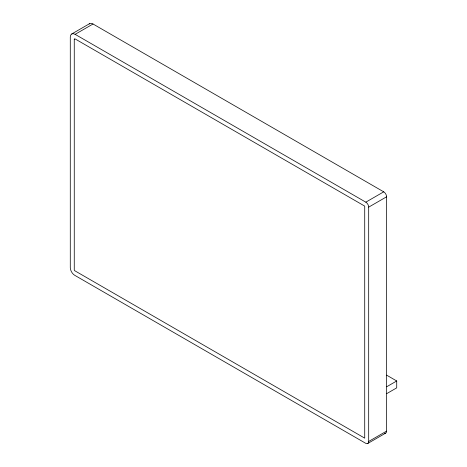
<?xml version="1.0" encoding="UTF-8"?>
<svg xmlns="http://www.w3.org/2000/svg" width="467" height="467" viewBox="0 0 467 467"><rect width="100%" height="100%" fill="white"/><g stroke="black" fill="none" stroke-linecap="round" stroke-linejoin="round"><path stroke-width="0.7" d="M71.696 33.998L89.6 23.659M386.588 431.111L368.685 441.449A4.378 2.528 60 0 1 365.591 443.236L74.738 275.314A6.299 3.637 60 0 1 70.284 267.597L70.284 37.121A6.83 3.946 60 0 1 75.117 34.336L93.021 23.998L383.716 191.832A4.063 2.347 60 0 1 386.588 196.805L386.588 431.111A4.378 2.528 60 0 1 384.68 433.312M75.117 34.336L365.813 202.164L383.716 191.832M368.685 441.449L368.685 207.144L386.588 196.805M386.664 386.775L396.716 380.973L396.716 387.861L386.664 393.669M367.78 443.452L385.684 433.113M386.635 375.153L396.716 380.973M89.185 23.969A6.83 3.946 60 0 1 93.021 23.998M365.813 202.164A4.063 2.347 60 0 1 368.685 207.144M74.265 39.292L74.259 269.967A0.683 0.397 60 0 0 74.673 270.685L364.721 438.157L364.721 206.116L75 38.866A1.214 0.701 60 0 0 74.265 39.292"/></g></svg>
